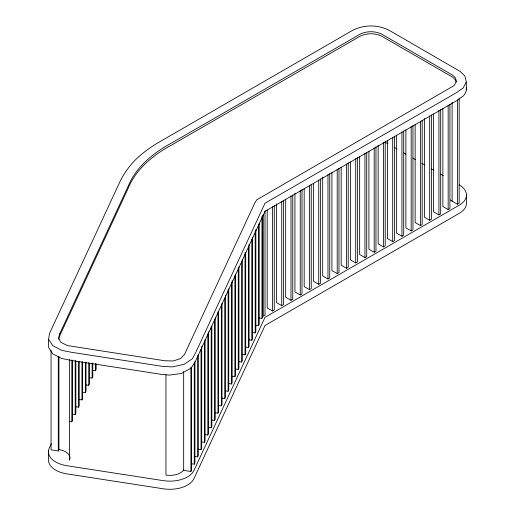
<?xml version="1.0" encoding="UTF-8"?>
<svg xmlns="http://www.w3.org/2000/svg" width="515" height="515" viewBox="0 0 515 515"><rect width="100%" height="100%" fill="white"/><g stroke="black" fill="none" stroke-linecap="round" stroke-linejoin="round"><path stroke-width="0.77" d="M466.275 87.737A24.849 14.349 0 0 1 463.384 95.88L457.024 100.502L265.019 211.356L195.159 361.878L191.123 368.148L181.338 373.484L169.261 375.1L160.802 374.27L71.746 360.494L61.414 358.408L52.704 353.773L48.597 347.413L48.597 339.243L49.62 333.218L118.386 185.065C122.428 175.763 128.164 167.266 135.265 160.017A155.092 89.539 0 0 1 157.024 143.344L351.108 31.215C363.03 24.314 378.383 24.199 390.376 31.003L460.301 71.501L464.923 76.078L466.287 82.014L466.326 89.958M58.723 339.185L59.869 335.458L127.92 188.831C135.96 168.881 153.425 154.835 171.888 144.876L356.773 38.136C365.051 32.432 376.497 32.252 384.814 37.981L452.511 77.115L455.479 79.902L456.052 81.969M51.32 443.705L49.286 448.082A24.965 14.414 0 0 0 66.937 465.734L163.384 480.65A24.965 14.414 0 0 0 193.955 470.459L265.019 317.337L459.174 205.24A24.965 14.414 0 0 0 459.174 184.859M51.049 350.29L51.049 449.846L58.285 450.966L58.929 449.576L58.929 356.438M69.654 421.463L71.823 421.798L72.467 420.407L72.467 360.191M72.312 414.06L75.203 414.504L75.853 413.114L75.853 360.925M75.699 406.766L78.589 407.217L79.233 405.82L79.233 361.665M79.078 399.479L81.975 399.923L82.619 398.533L82.619 361.601M82.464 392.185L85.355 392.63L86.005 391.239L86.005 362.335M85.851 384.892L88.741 385.342L89.391 383.945L89.391 363.075M89.23 377.598L92.127 378.049L92.771 376.658L92.771 363.004M92.616 370.311L95.513 370.755L96.157 369.364L96.157 363.745M183.662 371.605L183.662 470.362L190.898 471.483L191.541 470.086L191.541 367.317M191.387 463.738L194.277 464.189L194.928 462.798L194.928 361.633M194.773 456.451L197.663 456.895L198.307 455.505L198.307 354.339M198.153 449.157L201.05 449.608L201.693 448.211L201.693 346.247M201.539 441.864L204.429 442.314L205.079 440.924L205.079 339.758M204.925 434.576L207.815 435.021L208.459 433.63L208.459 331.66M208.305 427.283L211.202 427.727L211.845 426.336L211.845 325.976M211.691 419.989L214.581 420.44L215.231 419.049L215.231 317.884M215.077 412.702L217.967 413.146L218.618 411.755L218.618 311.395M218.457 405.408L221.353 405.852L221.997 404.462L221.997 303.296M221.843 398.114L224.74 398.565L225.383 397.174L225.383 295.204M225.229 390.827L228.119 391.271L228.769 389.881L228.769 288.715M228.609 383.533L231.505 383.978L232.149 382.587L232.149 280.617M231.995 376.24L234.892 376.69L235.535 375.293L235.535 274.135M235.381 368.946L238.271 369.397L238.921 368.006L238.921 266.841M238.767 361.659L241.657 362.103L242.301 360.712L242.301 259.547M242.147 354.365L245.043 354.816L245.687 353.419L245.687 252.253M245.533 347.071L248.423 347.522L249.073 346.132L249.073 244.161M248.919 339.784L251.809 340.228L252.453 338.838L252.453 237.673M252.299 332.49L255.195 332.941L255.839 331.544L255.839 229.581M255.685 325.197L258.575 325.647L259.225 324.257L259.225 223.092M259.071 317.909L261.961 318.354L262.605 316.963L262.605 215.798M466.287 82.014L463.146 87.981L456.605 92.591L265.019 203.2L195.642 352.685L192.43 358.71L184.216 364.285L172.396 366.918L161.922 366.294L71.984 352.376L61.671 350.342L52.768 345.668L48.597 339.243M267.208 209.972L267.208 307.925L272.499 310.976L274.263 309.959L274.263 205.582M276.452 203.831L276.452 302.582L281.744 305.64L283.507 304.623L283.507 200.245M285.696 199.292L285.696 297.245L290.988 300.303L292.758 299.286L292.758 194.908M294.941 193.151L294.941 291.908L300.239 294.966L302.002 293.949L302.002 189.572M304.185 188.619L304.185 286.572L309.483 289.63L311.247 288.606L311.247 184.235M313.429 183.282L313.429 281.235L318.727 284.293L320.491 283.269L320.491 178.892M322.68 177.141L322.68 275.892L327.971 278.95L329.735 277.933L329.735 173.555M331.924 172.602L331.924 270.555L337.216 273.613L338.986 272.596L338.986 168.218M341.168 167.266L341.168 265.219L346.466 268.276L348.23 267.259L348.23 162.882M350.412 161.929L350.412 259.882L355.71 262.94L357.474 261.916L357.474 157.545M359.657 156.592L359.657 254.545L364.955 257.603L366.719 256.579L366.719 152.208M368.907 151.256L368.907 249.209L374.199 252.26L375.963 251.243L375.963 146.865M378.152 145.114L378.152 243.865L383.443 246.923L385.214 245.906L385.214 141.528M387.396 140.576L387.396 238.529L392.694 241.587L394.458 240.569L394.458 136.192M396.64 135.239L396.64 233.192L401.938 236.25L403.702 235.233L403.702 130.855M405.884 129.902L405.884 227.855L411.182 230.913L412.946 229.89L412.946 125.518M415.135 124.566L415.135 222.519L420.427 225.576L422.191 224.553L422.191 120.175M424.379 118.424L424.379 217.176L429.671 220.233L431.441 219.216L431.441 114.839M433.624 113.886L433.624 211.839L438.922 214.897L440.685 213.88L440.685 109.502M442.868 108.549L442.868 206.502L448.166 209.56L449.93 208.543L449.93 104.165M450.387 199.968A14.98 8.646 0 0 0 452.112 201.165L457.41 204.223L459.174 203.206L459.174 98.024M394.11 147.296L396.878 148.893M403.799 152.891L405.878 154.088M412.798 158.086L415.566 159.682M421.798 163.281L424.566 164.877M431.486 168.875L433.566 170.072M440.486 174.07L443.254 175.667M466.487 195.05L466.487 203.206A24.965 14.414 0 0 1 459.174 213.397L265.019 325.486L193.955 478.615A24.965 14.414 0 0 1 163.384 488.806L66.937 473.884A24.965 14.414 0 0 1 48.513 458.826L48.513 450.677M457.41 99.846L457.41 204.223M452.112 102.408L452.112 201.165M448.166 105.182L448.166 209.56M438.922 110.519L438.922 214.897M429.671 115.862L429.671 220.233M420.427 121.199L420.427 225.576M411.182 126.536L411.182 230.913M401.938 131.872L401.938 236.25M392.694 137.209L392.694 241.587M383.443 142.546L383.443 246.923M374.199 147.889L374.199 252.26M364.955 153.225L364.955 257.603M355.71 158.562L355.71 262.94M346.466 163.899L346.466 268.276M337.216 169.235L337.216 273.613M327.971 174.579L327.971 278.95M318.727 179.915L318.727 284.293M309.483 185.252L309.483 289.63M300.239 190.589L300.239 294.966M290.988 195.925L290.988 300.303M281.744 201.262L281.744 305.64M272.499 206.605L272.499 310.976M265.019 210.918L265.019 315.296L263.255 316.319L263.255 214.349M261.961 216.39L261.961 318.354M258.575 224.482L258.575 325.647M255.195 230.971L255.195 332.941M251.809 239.063L251.809 340.228M248.423 247.161L248.423 347.522M245.043 252.846L245.043 354.816M241.657 261.742L241.657 362.103M238.271 268.231L238.271 369.397M234.892 275.525L234.892 376.69M231.505 282.812L231.505 383.978M228.119 290.106L228.119 391.271M224.74 298.204L224.74 398.565M221.353 304.693L221.353 405.852M217.967 311.981L217.967 413.146M214.581 319.274L214.581 420.44M211.202 326.568L211.202 427.727M207.815 333.855L207.815 435.021M204.429 341.149L204.429 442.314M201.05 349.241L201.05 449.608M197.663 355.73L197.663 456.895M194.277 363.024L194.277 464.189M190.898 367.105L190.898 471.483M165.965 374.72L165.965 475.081A14.974 8.646 0 0 0 183.784 469.892M95.513 363.532L95.513 370.755M92.127 363.596L92.127 378.049M88.741 362.856L88.741 385.342M85.355 362.122L85.355 392.63M81.975 362.187L81.975 399.923M78.589 361.453L78.589 407.217M75.203 360.712L75.203 414.504M71.823 359.979L71.823 421.798M69.519 359.637L69.519 460.165A14.974 8.646 0 0 0 58.929 449.576M58.285 356.226L58.285 450.966M385.065 142.417A24.965 14.414 0 0 1 387.917 143.737M59.779 333.611L58.498 338.052L60.899 342.372L67.401 345.578L164.581 360.732L173.111 360.989L180.45 358.646L184.441 354.552L254.603 203.374L256.708 199.846L454.069 85.606L456.406 81.447L455.427 77.765L452.44 75.029L384.583 35.812C376.356 30.243 365.141 30.411 356.972 35.979L171.849 142.861C153.425 152.807 135.979 166.828 127.939 186.745L59.779 333.611"/></g></svg>
